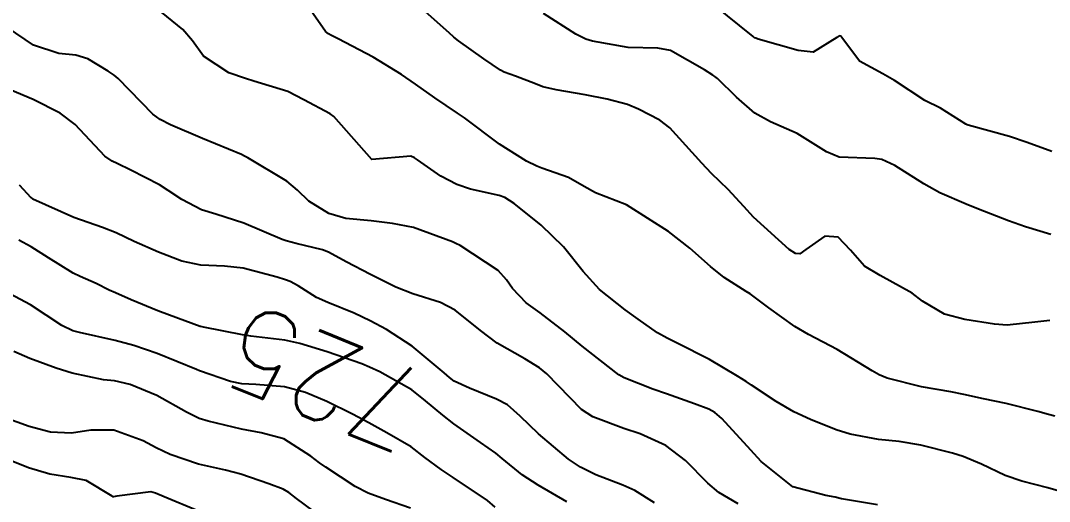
# Model space of a CAD drawing. Header units: metres. Extents: x 298520 to 308411, y 7433745 to 7450750.
# Drawn here: x 305037.08 to 305085.53, y 7438436.22 to 7438458.85 of the extents above; entities that cross this region are included whole.
import ezdxf
from ezdxf.enums import TextEntityAlignment as Align

# ---------------------------------------------------------------- set-up
doc = ezdxf.new("R2010")
doc.units = ezdxf.units.M
doc.header["$LTSCALE"] = 10
for name, color, linetype in [('Cotas', 45, 'Continuous'), ('Curvas de Nivel 1m', 11, 'Continuous'), ('Curvas de Nivel 5m', 15, 'Continuous')]:
    doc.layers.add(name, color=color, linetype=linetype)
doc.styles.add('Style-STANDARD', font='STANDARD.shx')

msp = doc.modelspace()

# ---------------------------------------------------------------- linework, layer by layer
at = {"layer": 'Curvas de Nivel 1m', "flags": 128}
for points, elevation in [([(305085.551, 7438444.728), (305084.841, 7438444.656), (305083.549, 7438444.52), (305082.951, 7438444.564), (305081.551, 7438444.781), (305080.588, 7438445.029), (305079.559, 7438445.64), (305079.069, 7438446.015), (305077.571, 7438446.853), (305076.82, 7438447.286), (305076.171, 7438448.051), (305075.592, 7438448.657), (305074.956, 7438448.703), (305074.07, 7438448.075), (305073.781, 7438447.878), (305073.581, 7438447.893), (305073.274, 7438448.083), (305071.605, 7438449.6), (305071.136, 7438450.107), (305070.407, 7438450.904), (305069.628, 7438451.659), (305069.171, 7438452.135), (305067.658, 7438453.796), (305067.183, 7438454.157), (305066.178, 7438454.682), (305065.67, 7438454.905), (305064.702, 7438455.16), (305063.674, 7438455.355), (305062.303, 7438455.588), (305061.678, 7438455.737), (305061.327, 7438455.873), (305060.389, 7438456.239), (305059.861, 7438456.424), (305059.686, 7438456.512), (305058.904, 7438457.045), (305057.699, 7438457.891), (305057.494, 7438458.066), (305057.262, 7438458.277), (305055.723, 7438459.642)], 731), ([(305085.644, 7438452.682), (305084.487, 7438453.115), (305083.654, 7438453.398), (305081.715, 7438453.926), (305081.662, 7438453.946), (305081.604, 7438453.981), (305080.399, 7438454.728), (305079.674, 7438455.095), (305078.235, 7438456.024), (305077.686, 7438456.347), (305076.588, 7438456.943), (305075.764, 7438458.059), (305075.704, 7438458.115), (305075.637, 7438458.128), (305075.518, 7438458.062), (305074.401, 7438457.367), (305073.697, 7438457.448), (305071.825, 7438457.975), (305071.702, 7438458.018), (305071.649, 7438458.047), (305071.583, 7438458.102), (305069.725, 7438459.588)], 733), ([(305086.173, 7438436.652), (305085.452, 7438436.85), (305084.243, 7438437.164), (305083.458, 7438437.435), (305082.336, 7438437.971), (305081.468, 7438438.331), (305080.973, 7438438.485), (305079.476, 7438438.873), (305078.464, 7438439.034), (305077.479, 7438439.125), (305076.15, 7438439.383), (305075.486, 7438439.592), (305074.28, 7438440.072), (305073.497, 7438440.442), (305072.669, 7438440.92), (305071.509, 7438441.693), (305071.261, 7438441.855), (305070.845, 7438442.11), (305069.524, 7438442.892), (305068.01, 7438443.671), (305067.539, 7438443.896), (305067.083, 7438444.157), (305066.171, 7438444.792), (305065.553, 7438445.234), (305064.339, 7438446.192), (305063.571, 7438447.037), (305062.649, 7438448.209), (305061.598, 7438449.228), (305060.323, 7438450.239), (305059.894, 7438450.524), (305059.617, 7438450.621), (305058.265, 7438450.909), (305057.622, 7438451.13), (305056.873, 7438451.529), (305055.774, 7438452.298), (305055.634, 7438452.398), (305055.468, 7438452.469), (305053.633, 7438452.32), (305051.838, 7438454.338), (305051.664, 7438454.459), (305050.429, 7438455.117), (305049.674, 7438455.519), (305048.065, 7438456), (305047.68, 7438456.12), (305046.899, 7438456.398), (305045.691, 7438457.17), (305045.181, 7438457.901), (305044.73, 7438458.425), (305043.715, 7438459.247)], 729), ([(305085.596, 7438448.782), (305084.41, 7438449.143), (305083.605, 7438449.423), (305082.197, 7438449.974), (305081.615, 7438450.208), (305080.372, 7438450.751), (305079.625, 7438451.169), (305078.252, 7438452.024), (305077.637, 7438452.31), (305077.32, 7438452.352), (305075.638, 7438452.426), (305075.042, 7438452.666), (305073.655, 7438453.53), (305072.398, 7438454.093), (305071.667, 7438454.494), (305070.805, 7438455.244), (305069.903, 7438456.127), (305069.781, 7438456.226), (305069.685, 7438456.289), (305069.295, 7438456.526), (305067.696, 7438457.438), (305067.096, 7438457.558), (305065.697, 7438457.589), (305064.012, 7438457.884), (305063.701, 7438457.984), (305063.237, 7438458.205), (305061.717, 7438459.178)], 732), ([(305077.443, 7438436.061), (305075.736, 7438436.346), (305075.446, 7438436.415), (305075.009, 7438436.503), (305073.451, 7438436.899), (305071.964, 7438438.095), (305071.471, 7438438.627), (305070.111, 7438440.121), (305069.775, 7438440.405), (305069.497, 7438440.553), (305068.826, 7438440.81), (305067.504, 7438441.279), (305066.854, 7438441.508), (305065.511, 7438442.037), (305065.261, 7438442.183), (305063.533, 7438443.533), (305062.717, 7438444.208), (305061.552, 7438445.092), (305060.899, 7438445.572), (305060.25, 7438446.24), (305059.971, 7438446.648), (305059.571, 7438447.092), (305057.784, 7438448.268), (305057.584, 7438448.364), (305057.421, 7438448.437), (305055.595, 7438449.106), (305054.602, 7438449.306), (305053.6, 7438449.429), (305052.401, 7438449.532), (305051.604, 7438449.763), (305050.653, 7438450.354), (305050.122, 7438450.866), (305049.622, 7438451.299), (305047.779, 7438452.389), (305047.634, 7438452.472), (305047.482, 7438452.545), (305045.646, 7438453.307), (305044.15, 7438453.938), (305043.659, 7438454.188), (305043.306, 7438454.444), (305041.68, 7438456.129), (305041.498, 7438456.28), (305041.203, 7438456.467), (305040.254, 7438457.047), (305039.69, 7438457.219), (305038.892, 7438457.297), (305037.695, 7438457.692), (305036.474, 7438458.522)], 728), ([(305070.879, 7438436.108), (305069.97, 7438436.645), (305069.452, 7438437.079), (305068.401, 7438438.141), (305067.473, 7438438.844), (305066.258, 7438439.392), (305065.485, 7438439.658), (305064.035, 7438440.195), (305063.496, 7438440.545), (305061.859, 7438442.217), (305061.517, 7438442.513), (305060.824, 7438442.93), (305059.534, 7438443.666), (305058.735, 7438444.258), (305057.552, 7438445.214), (305056.854, 7438445.579), (305055.56, 7438445.987), (305054.755, 7438446.308), (305053.569, 7438446.9), (305052.411, 7438447.495), (305051.579, 7438447.955), (305051.301, 7438448.065), (305050.055, 7438448.363), (305049.585, 7438448.486), (305049.404, 7438448.554), (305047.597, 7438449.32), (305046.274, 7438449.732), (305045.606, 7438449.938), (305044.677, 7438450.424), (305044.042, 7438450.859), (305043.62, 7438451.123), (305042.27, 7438451.81), (305041.63, 7438452.12), (305041.398, 7438452.231), (305041.053, 7438452.469), (305039.655, 7438453.967), (305038.952, 7438454.497), (305037.669, 7438455.129), (305036.597, 7438455.598)], 727), ([(305066.938, 7438436.158), (305066.013, 7438436.736), (305065.451, 7438436.99), (305064.179, 7438437.469), (305063.459, 7438437.826), (305062.885, 7438438.206), (305061.481, 7438439.394), (305060.617, 7438440.233), (305060.014, 7438440.758), (305059.501, 7438441.037), (305058.221, 7438441.547), (305057.509, 7438441.883), (305057.284, 7438442.047), (305057.029, 7438442.277), (305055.531, 7438443.525), (305054.315, 7438444.312), (305053.547, 7438444.721), (305052.798, 7438445.08), (305051.555, 7438445.581), (305051.024, 7438445.815), (305050.156, 7438446.361), (305049.774, 7438446.576), (305049.566, 7438446.655), (305049.163, 7438446.778), (305047.571, 7438447.195), (305046.68, 7438447.291), (305045.572, 7438447.331), (305044.678, 7438447.528), (305043.578, 7438447.943), (305042.432, 7438448.452), (305041.589, 7438448.865), (305040.948, 7438449.114), (305039.599, 7438449.587), (305037.668, 7438450.453), (305037.613, 7438450.486), (305037.582, 7438450.51), (305037.035, 7438451.099)], 726), ([(305059.44, 7438435.955), (305059.066, 7438436.254), (305057.454, 7438437.343), (305056.894, 7438437.715), (305056.127, 7438438.29), (305055.47, 7438438.78), (305054.339, 7438439.453), (305053.487, 7438439.917), (305052.715, 7438440.328), (305051.499, 7438440.919), (305050.497, 7438441.349), (305049.505, 7438441.61), (305048.165, 7438441.725), (305047.507, 7438441.758), (305046.974, 7438441.864), (305045.512, 7438442.364), (305045.374, 7438442.421), (305043.524, 7438443.188), (305042.422, 7438443.559), (305041.533, 7438443.792), (305039.854, 7438444.169), (305039.539, 7438444.254), (305039.03, 7438444.495), (305037.553, 7438445.472), (305035.563, 7438446.53)], 724), ([(305055.439, 7438435.906), (305054.27, 7438436.312), (305053.446, 7438436.603), (305052.847, 7438436.928), (305051.458, 7438437.835), (305051.157, 7438438.042), (305050.748, 7438438.351), (305049.475, 7438439.163), (305048.412, 7438439.448), (305047.481, 7438439.623), (305045.911, 7438439.989), (305045.488, 7438440.122), (305044.903, 7438440.426), (305043.501, 7438441.2), (305042.238, 7438441.721), (305041.507, 7438441.887), (305040.988, 7438441.948), (305039.511, 7438442.257), (305038.76, 7438442.498), (305037.519, 7438442.948), (305036.773, 7438443.269)], 723), ([(305050.864, 7438435.775), (305050.085, 7438436.36), (305049.715, 7438436.635), (305049.447, 7438436.788), (305048.774, 7438437.053), (305047.454, 7438437.5), (305046.739, 7438437.684), (305045.458, 7438437.976), (305044.132, 7438438.433), (305043.467, 7438438.74), (305042.854, 7438439.064), (305041.48, 7438439.577), (305040.39, 7438439.565), (305039.477, 7438439.432), (305038.494, 7438439.484), (305037.481, 7438439.741), (305035.605, 7438440.415)], 722), ([(305045.436, 7438435.771), (305043.842, 7438436.436), (305043.445, 7438436.613), (305043.218, 7438436.67), (305041.615, 7438436.458), (305041.466, 7438436.436), (305041.443, 7438436.434), (305041.422, 7438436.44), (305041.395, 7438436.461), (305040.178, 7438437.207), (305039.451, 7438437.342), (305038.456, 7438437.497), (305037.456, 7438437.8), (305035.645, 7438438.528)], 721)]:
    msp.add_lwpolyline(points, dxfattribs=dict(at, elevation=elevation))
at = {"layer": 'Curvas de Nivel 5m', "flags": 128}
for points, elevation in [([(305085.785, 7438440.225), (305085.497, 7438440.309), (305084.987, 7438440.456), (305083.502, 7438440.83), (305082.433, 7438441.042), (305081.506, 7438441.253), (305080.898, 7438441.381), (305079.509, 7438441.619), (305077.894, 7438442.026), (305077.515, 7438442.175), (305077.184, 7438442.369), (305075.532, 7438443.363), (305074.194, 7438444.073), (305073.547, 7438444.449), (305072.32, 7438445.327), (305071.561, 7438445.896), (305071.444, 7438445.984), (305071.251, 7438446.105), (305070.214, 7438446.765), (305069.574, 7438447.278), (305068.601, 7438448.14), (305067.595, 7438448.925), (305065.613, 7438450.18), (305064.163, 7438450.739), (305063.621, 7438451.039), (305062.884, 7438451.466), (305061.63, 7438451.91), (305061.402, 7438451.995), (305060.909, 7438452.231), (305059.645, 7438453.042), (305057.99, 7438454.267), (305057.665, 7438454.494), (305056.599, 7438455.213), (305055.678, 7438455.858), (305055.025, 7438456.307), (305053.691, 7438457.133), (305052.043, 7438457.993), (305051.701, 7438458.159), (305051.583, 7438458.223), (305051.443, 7438458.344), (305050.748, 7438459.324)], 730), ([(305062.804, 7438436.206), (305061.451, 7438436.989), (305060.699, 7438437.475), (305059.758, 7438438.246), (305059.466, 7438438.488), (305058.74, 7438438.991), (305057.487, 7438439.875), (305056.962, 7438440.278), (305056.16, 7438440.95), (305055.505, 7438441.463), (305053.998, 7438442.315), (305053.516, 7438442.542), (305053.155, 7438442.687), (305051.527, 7438443.253), (305050.238, 7438443.654), (305049.535, 7438443.815), (305047.92, 7438444.004), (305047.538, 7438444.054), (305045.697, 7438444.418), (305045.573, 7438444.449), (305045.543, 7438444.455), (305044.103, 7438444.986), (305043.55, 7438445.195), (305042.295, 7438445.713), (305041.559, 7438446.03), (305041.262, 7438446.166), (305040.636, 7438446.474), (305039.892, 7438446.811), (305039.568, 7438446.967), (305038.395, 7438447.681), (305037.58, 7438448.194), (305036.995, 7438448.516)], 725)]:
    msp.add_lwpolyline(points, dxfattribs=dict(at, elevation=elevation))

# ---------------------------------------------------------------- texts
at = {"layer": 'Cotas', "style": 'Style-STANDARD'}
msp.add_text('725', height=4, rotation=157.7916, dxfattribs=at).set_placement((305051.398, 7438442.008, 725), align=Align.MIDDLE_CENTER)

doc.saveas('drawing.dxf')
